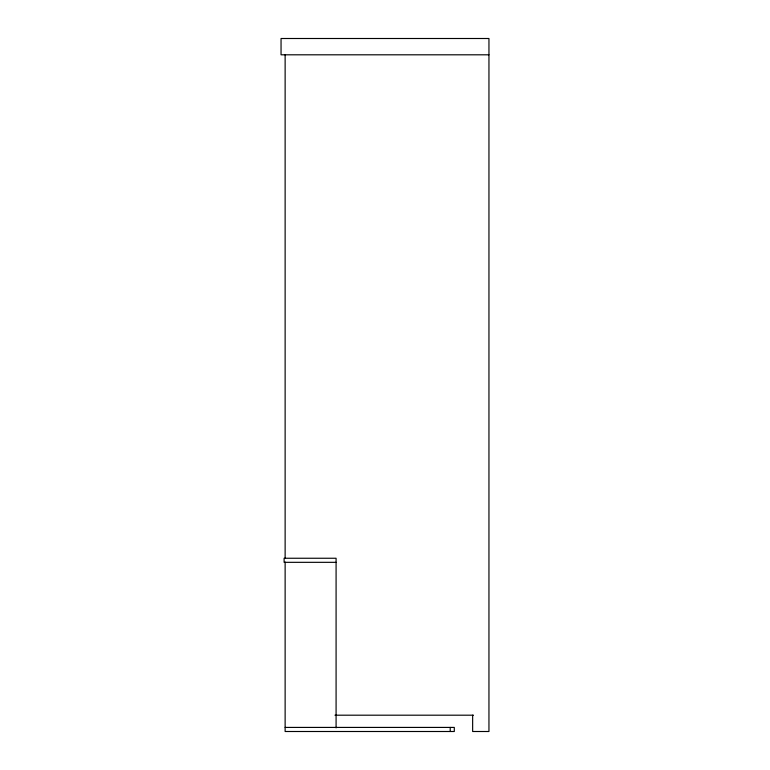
<?xml version="1.0" encoding="UTF-8"?>
<svg xmlns="http://www.w3.org/2000/svg" width="770" height="770" viewBox="0 0 770 770"><rect width="100%" height="100%" fill="white"/><g stroke="black" fill="none" stroke-linecap="round" stroke-linejoin="round"><path stroke-width="1.16" d="M488.95 54.805L281.05 54.805L281.05 38.5L488.95 38.5L488.95 731.5L472.645 731.5L472.645 715.195M336.086 562.331L284.111 562.331L284.111 558.25L336.086 558.25L336.086 727.9M334.96 715.195L473.492 715.195M285.131 727.419L454.3 727.419L454.3 731.5L285.131 731.5L285.131 562.023M450.219 727.419L450.219 731.5M285.131 54.805L285.131 558.423"/></g></svg>
